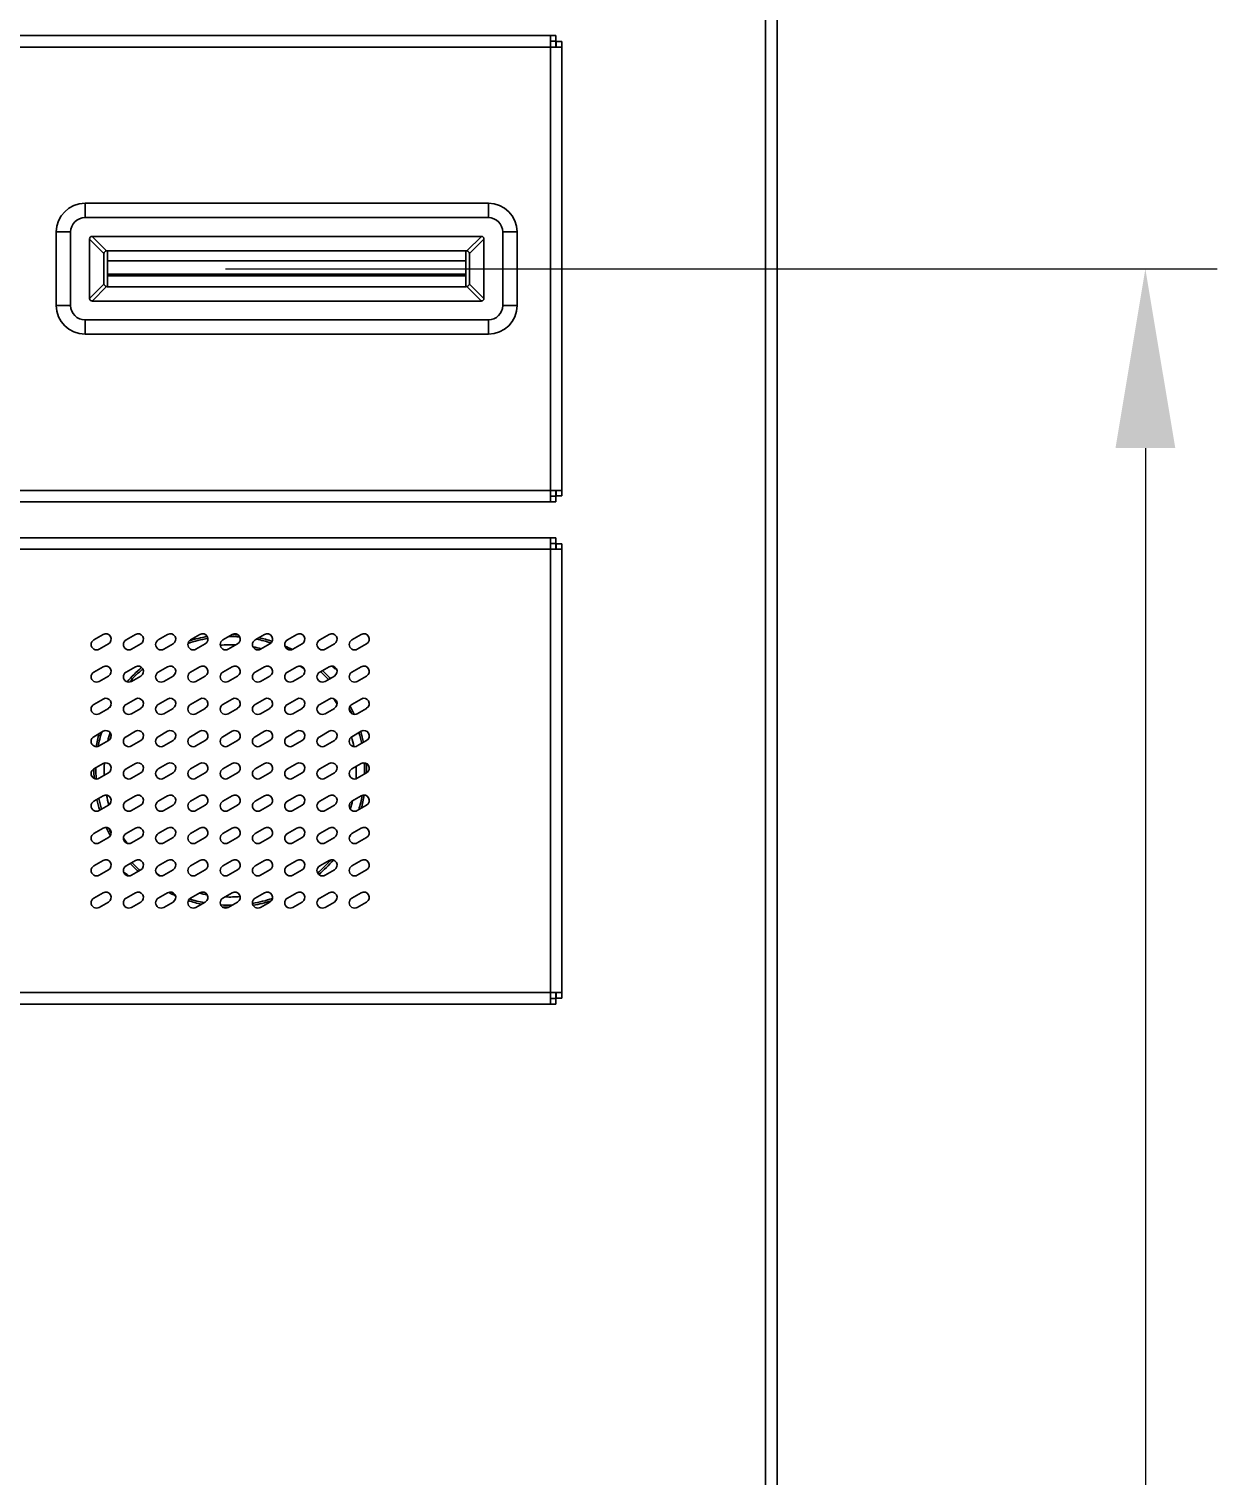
# Model space of a CAD drawing. Header units: millimetres. Extents: x 29838256 to 30236675, y -914750 to -833241.
# Drawn here: x 29878016 to 29879532, y -844442 to -842596 of the extents above; entities that cross this region are included whole.
import ezdxf

# ---------------------------------------------------------------- set-up
doc = ezdxf.new("R2010")
doc.units = ezdxf.units.MM
doc.header["$LTSCALE"] = 600
doc.header["$MEASUREMENT"] = 0
doc.header["$PDSIZE"] = 1000
doc.layers.get('0').update_dxf_attribs({"linetype": 'CONTINUOUS'})
doc.layers.get('DEFPOINTS').update_dxf_attribs({"linetype": 'CONTINUOUS'})
doc.layers.add('외형선(ISO)', color=7, linetype='CONTINUOUS', lineweight=35)
doc.layers.add('좁은 외형선(ISO)', color=7, linetype='CONTINUOUS', lineweight=35)
doc.styles.add('주 문자 (ISO)', font='Dotum.TTF')
doc.dimstyles.new('기본값 (ISO)', dxfattribs={"dimscale": 20, "dimtxt": 2.5, "dimasz": 2.5, "dimexe": 1, "dimexo": 1, "dimgap": 0.3, "dimtad": 1, "dimtoh": 1, "dimdec": 1, "dimrnd": 1e-08, "dimzin": 0, "dimdsep": 46, "dimtxsty": '주 문자 (ISO)', "dimcen": 0.09, "dimdle": 10, "dimclrd": 256, "dimclre": 256, "dimclrt": 7, "dimazin": 0, "dimtfac": 1, "dimtdec": 1, "dimtmove": 0, "dimatfit": 3, "dimfxl": 1, "dimtolj": 1, "dimtzin": 0, "dimlwd": -1, "dimlwe": -1, "dimarcsym": 0})

# ---------------------------------------------------------------- blocks, each defined once
blk = doc.blocks.new('*D891')
at = {"transparency": 16777216}
for p, q in [((3739.47, 2416.29), (4015.99, 2416.29)), ((3995.99, 2366.29), (3995.99, 1566.29)), ((3936.92, 1516.29), (4015.99, 1516.29))]:
    blk.add_line(p, q, dxfattribs=at)
for points in [[(3987.66, 2366.29), (4004.33, 2366.29), (3995.99, 2416.29)], [(3987.66, 1566.29), (4004.33, 1566.29), (3995.99, 1516.29)]]:
    blk.add_solid(points, dxfattribs=at)
at = {"layer": 'DEFPOINTS', "color": 0, "transparency": 16777216}
for p in [(3719.47, 2416.29), (3916.92, 1516.29), (3995.99, 1516.29)]:
    blk.add_point(p, dxfattribs=at)
at = {"color": 7, "transparency": 16777216, "insert": (3964.96, 1966.19), "char_height": 50, "attachment_point": 5, "rotation": 90, "style": '주 문자 (ISO)'}
blk.add_mtext('\\A1;900', dxfattribs=at)
blk = doc.blocks.new('사전무인정산장비')
at = {"layer": '외형선(ISO)'}
for p, q in [((3893.26, 2878.09), (3893.26, 1689.49)), ((3416.46, 2481.29), (3830.06, 2481.29)), ((3831.59, 2481.29), (3830.06, 2481.29)), ((3830.06, 2478.09), (3830.06, 2481.29)), ((3831.59, 2479.69), (3831.59, 2481.29)), ((3830.06, 2479.69), (3831.59, 2479.69)), ((3833.26, 2478.09), (3830.06, 2478.09)), ((3831.59, 2478.09), (3831.59, 2479.69)), ((3831.66, 2478.09), (3831.66, 2479.62)), ((3831.66, 2479.62), (3833.26, 2479.62)), ((3833.26, 2478.09), (3833.26, 2479.62)), ((3833.26, 2478.09), (3833.26, 2354.49)), ((3812.76, 2434.54), (3700.26, 2434.54)), ((3700.26, 2430.54), (3812.76, 2430.54)), ((3692.26, 2426.54), (3692.26, 2406.04)), ((3696.26, 2406.04), (3696.26, 2426.54)), ((3701.51, 2424.58), (3701.51, 2408)), ((3810.8, 2425.29), (3702.21, 2425.29)), ((3811.51, 2408), (3811.51, 2424.58)), ((3816.76, 2426.54), (3816.76, 2406.04)), ((3820.76, 2406.04), (3820.76, 2426.54)), ((3706.51, 2421.29), (3806.51, 2421.29)), ((3706.51, 2418.49), (3706.51, 2421.29)), ((3806.51, 2421.29), (3806.51, 2418.49)), ((3705.51, 2412.29), (3705.51, 2420.29)), ((3706.51, 2416.29), (3706.51, 2418.49)), ((3706.51, 2418.49), (3806.51, 2418.49)), ((3806.51, 2418.49), (3806.51, 2416.29)), ((3807.51, 2420.29), (3807.51, 2412.29)), ((3706.51, 2414.79), (3706.51, 2416.29)), ((3706.51, 2414.29), (3706.51, 2414.79)), ((3706.51, 2414.79), (3806.51, 2414.79)), ((3706.51, 2411.29), (3706.51, 2414.29)), ((3706.51, 2414.29), (3806.51, 2414.29)), ((3806.51, 2416.29), (3806.51, 2414.79)), ((3806.51, 2414.79), (3806.51, 2414.29)), ((3806.51, 2414.29), (3806.51, 2411.29)), ((3806.51, 2411.29), (3706.51, 2411.29)), ((3702.21, 2407.29), (3810.8, 2407.29)), ((3812.76, 2402.04), (3700.26, 2402.04)), ((3700.26, 2398.04), (3812.76, 2398.04)), ((3830.06, 2354.49), (3833.26, 2354.49)), ((3830.06, 2351.29), (3830.06, 2354.49)), ((3830.06, 2352.89), (3831.59, 2352.89)), ((3831.59, 2354.49), (3831.59, 2352.89)), ((3831.59, 2352.89), (3831.59, 2351.29)), ((3831.66, 2354.49), (3831.66, 2352.96)), ((3831.66, 2352.96), (3833.26, 2352.96)), ((3833.26, 2352.96), (3833.26, 2354.49)), ((3830.06, 2351.29), (3416.46, 2351.29)), ((3830.06, 2351.29), (3831.59, 2351.29)), ((3461.46, 2341.29), (3830.06, 2341.29)), ((3831.59, 2341.29), (3830.06, 2341.29)), ((3830.06, 2338.09), (3830.06, 2341.29)), ((3831.59, 2339.69), (3831.59, 2341.29)), ((3830.06, 2339.69), (3831.59, 2339.69)), ((3833.26, 2338.09), (3830.06, 2338.09)), ((3831.59, 2338.09), (3831.59, 2339.69)), ((3831.66, 2338.09), (3831.66, 2339.62)), ((3831.66, 2339.62), (3833.26, 2339.62)), ((3833.26, 2338.09), (3833.26, 2339.62)), ((3833.26, 2338.09), (3833.26, 2214.49)), ((3702.71, 2312.84), (3705.31, 2314.34)), ((3706.81, 2311.74), (3704.21, 2310.24)), ((3711.71, 2312.84), (3714.31, 2314.34)), ((3715.81, 2311.74), (3713.21, 2310.24)), ((3720.71, 2312.84), (3723.31, 2314.34)), ((3724.81, 2311.74), (3722.21, 2310.24)), ((3729.71, 2312.84), (3732.31, 2314.34)), ((3733.81, 2311.74), (3731.21, 2310.24)), ((3738.71, 2312.84), (3741.31, 2314.34)), ((3742.81, 2311.74), (3740.21, 2310.24)), ((3747.71, 2312.84), (3750.31, 2314.34)), ((3751.81, 2311.74), (3749.21, 2310.24)), ((3756.71, 2312.84), (3759.31, 2314.34)), ((3760.81, 2311.74), (3758.21, 2310.24)), ((3765.71, 2312.84), (3768.31, 2314.34)), ((3769.81, 2311.74), (3767.21, 2310.24)), ((3774.71, 2312.84), (3777.31, 2314.34)), ((3778.81, 2311.74), (3776.21, 2310.24)), ((3702.71, 2303.84), (3705.31, 2305.34)), ((3711.71, 2303.84), (3714.31, 2305.34)), ((3720.71, 2303.84), (3723.31, 2305.34)), ((3729.71, 2303.84), (3732.31, 2305.34)), ((3738.71, 2303.84), (3741.31, 2305.34)), ((3747.71, 2303.84), (3750.31, 2305.34)), ((3756.71, 2303.84), (3759.31, 2305.34)), ((3765.71, 2303.84), (3768.31, 2305.34)), ((3774.71, 2303.84), (3777.31, 2305.34)), ((3706.81, 2302.74), (3704.21, 2301.24)), ((3715.81, 2302.74), (3713.21, 2301.24)), ((3724.81, 2302.74), (3722.21, 2301.24)), ((3733.81, 2302.74), (3731.21, 2301.24)), ((3742.81, 2302.74), (3740.21, 2301.24)), ((3751.81, 2302.74), (3749.21, 2301.24)), ((3760.81, 2302.74), (3758.21, 2301.24)), ((3769.81, 2302.74), (3767.21, 2301.24)), ((3778.81, 2302.74), (3776.21, 2301.24)), ((3702.71, 2294.84), (3705.31, 2296.34)), ((3711.71, 2294.84), (3714.31, 2296.34)), ((3720.71, 2294.84), (3723.31, 2296.34)), ((3729.71, 2294.84), (3732.31, 2296.34)), ((3738.71, 2294.84), (3741.31, 2296.34)), ((3747.71, 2294.84), (3750.31, 2296.34)), ((3756.71, 2294.84), (3759.31, 2296.34)), ((3765.71, 2294.84), (3768.31, 2296.34)), ((3774.71, 2294.84), (3777.31, 2296.34)), ((3706.81, 2293.74), (3704.21, 2292.24)), ((3715.81, 2293.74), (3713.21, 2292.24)), ((3724.81, 2293.74), (3722.21, 2292.24)), ((3733.81, 2293.74), (3731.21, 2292.24)), ((3742.81, 2293.74), (3740.21, 2292.24)), ((3751.81, 2293.74), (3749.21, 2292.24)), ((3760.81, 2293.74), (3758.21, 2292.24)), ((3769.81, 2293.74), (3767.21, 2292.24)), ((3778.81, 2293.74), (3776.21, 2292.24)), ((3702.71, 2285.84), (3705.31, 2287.34)), ((3706.81, 2284.74), (3704.21, 2283.24)), ((3711.71, 2285.84), (3714.31, 2287.34)), ((3715.81, 2284.74), (3713.21, 2283.24)), ((3720.71, 2285.84), (3723.31, 2287.34)), ((3724.81, 2284.74), (3722.21, 2283.24)), ((3729.71, 2285.84), (3732.31, 2287.34)), ((3733.81, 2284.74), (3731.21, 2283.24)), ((3738.71, 2285.84), (3741.31, 2287.34)), ((3742.81, 2284.74), (3740.21, 2283.24)), ((3747.71, 2285.84), (3750.31, 2287.34)), ((3751.81, 2284.74), (3749.21, 2283.24)), ((3756.71, 2285.84), (3759.31, 2287.34)), ((3760.81, 2284.74), (3758.21, 2283.24)), ((3765.71, 2285.84), (3768.31, 2287.34)), ((3769.81, 2284.74), (3767.21, 2283.24)), ((3774.71, 2285.84), (3777.31, 2287.34)), ((3778.81, 2284.74), (3776.21, 2283.24)), ((3702.71, 2276.84), (3705.31, 2278.34)), ((3706.81, 2275.74), (3704.21, 2274.24)), ((3711.71, 2276.84), (3714.31, 2278.34)), ((3715.81, 2275.74), (3713.21, 2274.24)), ((3720.71, 2276.84), (3723.31, 2278.34)), ((3724.81, 2275.74), (3722.21, 2274.24)), ((3729.71, 2276.84), (3732.31, 2278.34)), ((3733.81, 2275.74), (3731.21, 2274.24)), ((3738.71, 2276.84), (3741.31, 2278.34)), ((3742.81, 2275.74), (3740.21, 2274.24)), ((3747.71, 2276.84), (3750.31, 2278.34)), ((3751.81, 2275.74), (3749.21, 2274.24)), ((3756.71, 2276.84), (3759.31, 2278.34)), ((3760.81, 2275.74), (3758.21, 2274.24)), ((3765.71, 2276.84), (3768.31, 2278.34)), ((3769.81, 2275.74), (3767.21, 2274.24)), ((3774.71, 2276.84), (3777.31, 2278.34)), ((3778.81, 2275.74), (3776.21, 2274.24)), ((3702.71, 2267.84), (3705.31, 2269.34)), ((3711.71, 2267.84), (3714.31, 2269.34)), ((3720.71, 2267.84), (3723.31, 2269.34)), ((3729.71, 2267.84), (3732.31, 2269.34)), ((3738.71, 2267.84), (3741.31, 2269.34)), ((3747.71, 2267.84), (3750.31, 2269.34)), ((3756.71, 2267.84), (3759.31, 2269.34)), ((3765.71, 2267.84), (3768.31, 2269.34)), ((3774.71, 2267.84), (3777.31, 2269.34)), ((3706.81, 2266.74), (3704.21, 2265.24)), ((3715.81, 2266.74), (3713.21, 2265.24)), ((3724.81, 2266.74), (3722.21, 2265.24)), ((3733.81, 2266.74), (3731.21, 2265.24)), ((3742.81, 2266.74), (3740.21, 2265.24)), ((3751.81, 2266.74), (3749.21, 2265.24)), ((3760.81, 2266.74), (3758.21, 2265.24)), ((3769.81, 2266.74), (3767.21, 2265.24)), ((3778.81, 2266.74), (3776.21, 2265.24)), ((3702.71, 2258.84), (3705.31, 2260.34)), ((3711.71, 2258.84), (3714.31, 2260.34)), ((3720.71, 2258.84), (3723.31, 2260.34)), ((3729.71, 2258.84), (3732.31, 2260.34)), ((3738.71, 2258.84), (3741.31, 2260.34)), ((3747.71, 2258.84), (3750.31, 2260.34)), ((3756.71, 2258.84), (3759.31, 2260.34)), ((3765.71, 2258.84), (3768.31, 2260.34)), ((3774.71, 2258.84), (3777.31, 2260.34)), ((3706.81, 2257.74), (3704.21, 2256.24)), ((3715.81, 2257.74), (3713.21, 2256.24)), ((3724.81, 2257.74), (3722.21, 2256.24)), ((3733.81, 2257.74), (3731.21, 2256.24)), ((3742.81, 2257.74), (3740.21, 2256.24)), ((3751.81, 2257.74), (3749.21, 2256.24)), ((3760.81, 2257.74), (3758.21, 2256.24)), ((3769.81, 2257.74), (3767.21, 2256.24)), ((3778.81, 2257.74), (3776.21, 2256.24)), ((3702.71, 2249.84), (3705.31, 2251.34)), ((3711.71, 2249.84), (3714.31, 2251.34)), ((3720.71, 2249.84), (3723.31, 2251.34)), ((3729.71, 2249.84), (3732.31, 2251.34)), ((3738.71, 2249.84), (3741.31, 2251.34)), ((3747.71, 2249.84), (3750.31, 2251.34)), ((3756.71, 2249.84), (3759.31, 2251.34)), ((3765.71, 2249.84), (3768.31, 2251.34)), ((3774.71, 2249.84), (3777.31, 2251.34)), ((3706.81, 2248.74), (3704.21, 2247.24)), ((3715.81, 2248.74), (3713.21, 2247.24)), ((3724.81, 2248.74), (3722.21, 2247.24)), ((3733.81, 2248.74), (3731.21, 2247.24)), ((3742.81, 2248.74), (3740.21, 2247.24)), ((3751.81, 2248.74), (3749.21, 2247.24)), ((3760.81, 2248.74), (3758.21, 2247.24)), ((3769.81, 2248.74), (3767.21, 2247.24)), ((3778.81, 2248.74), (3776.21, 2247.24)), ((3702.71, 2240.84), (3705.31, 2242.34)), ((3706.81, 2239.74), (3704.21, 2238.24)), ((3711.71, 2240.84), (3714.31, 2242.34)), ((3715.81, 2239.74), (3713.21, 2238.24)), ((3720.71, 2240.84), (3723.31, 2242.34)), ((3724.81, 2239.74), (3722.21, 2238.24)), ((3729.71, 2240.84), (3732.31, 2242.34)), ((3733.81, 2239.74), (3731.21, 2238.24)), ((3738.71, 2240.84), (3741.31, 2242.34)), ((3742.81, 2239.74), (3740.21, 2238.24)), ((3747.71, 2240.84), (3750.31, 2242.34)), ((3751.81, 2239.74), (3749.21, 2238.24)), ((3756.71, 2240.84), (3759.31, 2242.34)), ((3760.81, 2239.74), (3758.21, 2238.24)), ((3765.71, 2240.84), (3768.31, 2242.34)), ((3769.81, 2239.74), (3767.21, 2238.24)), ((3774.71, 2240.84), (3777.31, 2242.34)), ((3778.81, 2239.74), (3776.21, 2238.24)), ((3830.06, 2211.29), (3461.46, 2211.29)), ((3830.06, 2214.49), (3833.26, 2214.49)), ((3830.06, 2211.29), (3830.06, 2214.49)), ((3830.06, 2212.89), (3831.59, 2212.89)), ((3830.06, 2211.29), (3831.59, 2211.29)), ((3831.59, 2214.49), (3831.59, 2212.89)), ((3831.59, 2212.89), (3831.59, 2211.29)), ((3831.66, 2214.49), (3831.66, 2212.96)), ((3831.66, 2212.96), (3833.26, 2212.96)), ((3833.26, 2212.96), (3833.26, 2214.49))]:
    blk.add_line(p, q, dxfattribs=at)
for centre, radius, start, end in [((3700.26, 2426.54), 8, 90, 180), ((3812.76, 2426.54), 8, 0, 90), ((3700.26, 2426.54), 4, 90, 180), ((3812.76, 2426.54), 4, 0, 90), ((3706.51, 2420.29), 1, 165, 180), ((3706.51, 2420.29), 1, 105, 165), ((3706.51, 2420.29), 1, 90, 105), ((3806.51, 2420.29), 1, 75, 90), ((3806.51, 2420.29), 1, 15, 75), ((3806.51, 2420.29), 1, 0, 15), ((3706.51, 2412.29), 1, 180, 195), ((3706.51, 2412.29), 1, 195, 255), ((3706.51, 2412.29), 1, 255, 270), ((3806.51, 2412.29), 1, 270, 285), ((3806.51, 2412.29), 1, 285, 345), ((3806.51, 2412.29), 1, 345, 0), ((3700.26, 2406.04), 8, 180, 270), ((3700.26, 2406.04), 4, 180, 270), ((3812.76, 2406.04), 8, 270, 0), ((3812.76, 2406.04), 4, 270, 0), ((3703.46, 2311.54), 1.5, 120, 300), ((3706.06, 2313.04), 1.5, 300, 120), ((3712.46, 2311.54), 1.5, 120, 300), ((3715.06, 2313.04), 1.5, 300, 120), ((3721.46, 2311.54), 1.5, 120, 300), ((3724.06, 2313.04), 1.5, 300, 120), ((3730.46, 2311.54), 1.5, 120, 300), ((3740.76, 2276.29), 37.45, 99.548, 108.3147), ((3740.76, 2276.29), 38, 99.6654, 107.4957), ((3733.06, 2313.04), 1.5, 300, 120), ((3739.46, 2311.54), 1.5, 120, 300), ((3740.76, 2276.29), 37.45, 85.9089, 90.7561), ((3740.76, 2276.29), 38, 86.6531, 89.3075), ((3742.06, 2313.04), 1.5, 300, 120), ((3748.46, 2311.54), 1.5, 120, 300), ((3740.76, 2276.29), 37.45, 72.3469, 78.7976), ((3740.76, 2276.29), 38, 72.1016, 77.8592), ((3751.06, 2313.04), 1.5, 300, 120), ((3757.46, 2311.54), 1.5, 120, 300), ((3760.06, 2313.04), 1.5, 300, 120), ((3766.46, 2311.54), 1.5, 120, 300), ((3769.06, 2313.04), 1.5, 300, 120), ((3775.46, 2311.54), 1.5, 120, 300), ((3778.06, 2313.04), 1.5, 300, 120), ((3740.76, 2276.29), 35.15, 87.5963, 94.5431), ((3740.76, 2276.29), 35.15, 75.7474, 79.5682), ((3740.76, 2276.29), 38, 62.9934, 66.3047), ((3703.46, 2302.54), 1.5, 120, 300), ((3706.06, 2304.04), 1.5, 300, 120), ((3712.46, 2302.54), 1.5, 120, 300), ((3740.76, 2276.29), 38, 130.5533, 139.2085), ((3740.76, 2276.29), 37.45, 130.5928, 138.604), ((3715.06, 2304.04), 1.5, 300, 120), ((3721.46, 2302.54), 1.5, 120, 300), ((3724.06, 2304.04), 1.5, 300, 120), ((3730.46, 2302.54), 1.5, 120, 300), ((3733.06, 2304.04), 1.5, 300, 120), ((3739.46, 2302.54), 1.5, 120, 300), ((3742.06, 2304.04), 1.5, 300, 120), ((3748.46, 2302.54), 1.5, 120, 300), ((3751.06, 2304.04), 1.5, 300, 120), ((3757.46, 2302.54), 1.5, 120, 300), ((3760.06, 2304.04), 1.5, 300, 120), ((3740.76, 2276.29), 35.15, 54.0922, 56.2736), ((3766.46, 2302.54), 1.5, 120, 300), ((3740.76, 2276.29), 37.45, 42.9345, 47.6946), ((3740.76, 2276.29), 38, 42.7441, 47.4302), ((3769.06, 2304.04), 1.5, 300, 120), ((3770.71, 2306.24), 1.62, 206.0841, 260.1441), ((3775.46, 2302.54), 1.5, 120, 300), ((3778.06, 2304.04), 1.5, 300, 120), ((3706.06, 2295.04), 1.5, 300, 120), ((3715.06, 2295.04), 1.5, 300, 120), ((3724.06, 2295.04), 1.5, 300, 120), ((3733.06, 2295.04), 1.5, 300, 120), ((3742.06, 2295.04), 1.5, 300, 120), ((3751.06, 2295.04), 1.5, 300, 120), ((3760.06, 2295.04), 1.5, 300, 120), ((3769.06, 2295.04), 1.5, 300, 120), ((3740.76, 2276.29), 35.15, 32.041, 35.0133), ((3778.06, 2295.04), 1.5, 300, 120), ((3703.46, 2293.54), 1.5, 120, 300), ((3740.76, 2276.29), 38, 151.0081, 152.2245), ((3712.46, 2293.54), 1.5, 120, 300), ((3721.46, 2293.54), 1.5, 120, 300), ((3730.46, 2293.54), 1.5, 120, 300), ((3739.46, 2293.54), 1.5, 120, 300), ((3748.46, 2293.54), 1.5, 120, 300), ((3757.46, 2293.54), 1.5, 120, 300), ((3766.46, 2293.54), 1.5, 120, 300), ((3775.46, 2293.54), 1.5, 120, 300), ((3740.76, 2276.29), 37.45, 25.312, 27.5524), ((3740.76, 2276.29), 38, 24.4943, 28.3701), ((3706.06, 2286.04), 1.5, 300, 120), ((3715.06, 2286.04), 1.5, 300, 120), ((3724.06, 2286.04), 1.5, 300, 120), ((3733.06, 2286.04), 1.5, 300, 120), ((3742.06, 2286.04), 1.5, 300, 120), ((3751.06, 2286.04), 1.5, 300, 120), ((3760.06, 2286.04), 1.5, 300, 120), ((3769.06, 2286.04), 1.5, 300, 120), ((3778.06, 2286.04), 1.5, 300, 120), ((3703.46, 2284.54), 1.5, 120, 300), ((3740.76, 2276.29), 38, 164.0882, 169.7634), ((3740.76, 2276.29), 37.45, 163.2126, 169.4953), ((3740.76, 2276.29), 35.15, 162.368, 166.2781), ((3712.46, 2284.54), 1.5, 120, 300), ((3721.46, 2284.54), 1.5, 120, 300), ((3730.46, 2284.54), 1.5, 120, 300), ((3739.46, 2284.54), 1.5, 120, 300), ((3748.46, 2284.54), 1.5, 120, 300), ((3757.46, 2284.54), 1.5, 120, 300), ((3766.46, 2284.54), 1.5, 120, 300), ((3775.46, 2284.54), 1.5, 120, 300), ((3740.76, 2276.29), 35.15, 11.0956, 15.6515), ((3740.76, 2276.29), 37.45, 11.7858, 16.5578), ((3740.76, 2276.29), 38, 12.0585, 16.756), ((3703.46, 2275.54), 1.5, 120, 300), ((3740.76, 2276.29), 38, 179.1256, 183.1761), ((3740.76, 2276.29), 37.45, 178.6212, 183.4409), ((3706.06, 2277.04), 1.5, 300, 120), ((3740.76, 2276.29), 35.15, 176.4099, 182.0036), ((3712.46, 2275.54), 1.5, 120, 300), ((3715.06, 2277.04), 1.5, 300, 120), ((3721.46, 2275.54), 1.5, 120, 300), ((3724.06, 2277.04), 1.5, 300, 120), ((3730.46, 2275.54), 1.5, 120, 300), ((3733.06, 2277.04), 1.5, 300, 120), ((3739.46, 2275.54), 1.5, 120, 300), ((3742.06, 2277.04), 1.5, 300, 120), ((3748.46, 2275.54), 1.5, 120, 300), ((3751.06, 2277.04), 1.5, 300, 120), ((3757.46, 2275.54), 1.5, 120, 300), ((3760.06, 2277.04), 1.5, 300, 120), ((3766.46, 2275.54), 1.5, 120, 300), ((3769.06, 2277.04), 1.5, 300, 120), ((3775.46, 2275.54), 1.5, 120, 300), ((3740.76, 2276.29), 35.15, 356.4099, 2.0036), ((3778.06, 2277.04), 1.5, 300, 120), ((3740.76, 2276.29), 37.45, 358.6212, 3.4409), ((3740.76, 2276.29), 38, 359.1256, 3.1761), ((3703.46, 2266.54), 1.5, 120, 300), ((3740.76, 2276.29), 38, 192.0585, 196.756), ((3740.76, 2276.29), 37.45, 191.7858, 196.5578), ((3706.06, 2268.04), 1.5, 300, 120), ((3740.76, 2276.29), 35.15, 191.0956, 195.6515), ((3712.46, 2266.54), 1.5, 120, 300), ((3715.06, 2268.04), 1.5, 300, 120), ((3721.46, 2266.54), 1.5, 120, 300), ((3724.06, 2268.04), 1.5, 300, 120), ((3730.46, 2266.54), 1.5, 120, 300), ((3733.06, 2268.04), 1.5, 300, 120), ((3739.46, 2266.54), 1.5, 120, 300), ((3742.06, 2268.04), 1.5, 300, 120), ((3748.46, 2266.54), 1.5, 120, 300), ((3751.06, 2268.04), 1.5, 300, 120), ((3757.46, 2266.54), 1.5, 120, 300), ((3760.06, 2268.04), 1.5, 300, 120), ((3766.46, 2266.54), 1.5, 120, 300), ((3769.06, 2268.04), 1.5, 300, 120), ((3775.46, 2266.54), 1.5, 120, 300), ((3740.76, 2276.29), 35.15, 342.368, 346.2781), ((3740.76, 2276.29), 37.45, 343.2126, 349.4953), ((3740.76, 2276.29), 38, 344.0882, 349.7634), ((3778.06, 2268.04), 1.5, 300, 120), ((3706.06, 2259.04), 1.5, 300, 120), ((3740.76, 2276.29), 38, 204.4943, 208.3701), ((3740.76, 2276.29), 37.45, 205.312, 207.5524), ((3715.06, 2259.04), 1.5, 300, 120), ((3724.06, 2259.04), 1.5, 300, 120), ((3733.06, 2259.04), 1.5, 300, 120), ((3742.06, 2259.04), 1.5, 300, 120), ((3751.06, 2259.04), 1.5, 300, 120), ((3760.06, 2259.04), 1.5, 300, 120), ((3769.06, 2259.04), 1.5, 300, 120), ((3778.06, 2259.04), 1.5, 300, 120), ((3703.46, 2257.54), 1.5, 120, 300), ((3712.46, 2257.54), 1.5, 120, 300), ((3740.76, 2276.29), 35.15, 212.041, 215.0133), ((3721.46, 2257.54), 1.5, 120, 300), ((3730.46, 2257.54), 1.5, 120, 300), ((3739.46, 2257.54), 1.5, 120, 300), ((3748.46, 2257.54), 1.5, 120, 300), ((3757.46, 2257.54), 1.5, 120, 300), ((3766.46, 2257.54), 1.5, 120, 300), ((3775.46, 2257.54), 1.5, 120, 300), ((3740.76, 2276.29), 38, 331.0081, 332.2245), ((3706.06, 2250.04), 1.5, 300, 120), ((3715.06, 2250.04), 1.5, 300, 120), ((3724.06, 2250.04), 1.5, 300, 120), ((3733.06, 2250.04), 1.5, 300, 120), ((3742.06, 2250.04), 1.5, 300, 120), ((3751.06, 2250.04), 1.5, 300, 120), ((3760.06, 2250.04), 1.5, 300, 120), ((3740.76, 2276.29), 37.45, 310.5928, 318.604), ((3740.76, 2276.29), 38, 310.5533, 319.2085), ((3769.06, 2250.04), 1.5, 300, 120), ((3778.06, 2250.04), 1.5, 300, 120), ((3703.46, 2248.54), 1.5, 120, 300), ((3712.46, 2248.54), 1.5, 120, 300), ((3710.81, 2246.34), 1.62, 26.0841, 80.1441), ((3740.76, 2276.29), 38, 222.7441, 227.4302), ((3740.76, 2276.29), 37.45, 222.9345, 227.6946), ((3721.46, 2248.54), 1.5, 120, 300), ((3740.76, 2276.29), 35.15, 234.0922, 236.2736), ((3730.46, 2248.54), 1.5, 120, 300), ((3739.46, 2248.54), 1.5, 120, 300), ((3748.46, 2248.54), 1.5, 120, 300), ((3757.46, 2248.54), 1.5, 120, 300), ((3766.46, 2248.54), 1.5, 120, 300), ((3775.46, 2248.54), 1.5, 120, 300), ((3703.46, 2239.54), 1.5, 120, 300), ((3706.06, 2241.04), 1.5, 300, 120), ((3712.46, 2239.54), 1.5, 120, 300), ((3715.06, 2241.04), 1.5, 300, 120), ((3721.46, 2239.54), 1.5, 120, 300), ((3724.06, 2241.04), 1.5, 300, 120), ((3740.76, 2276.29), 38, 242.9934, 246.3047), ((3730.46, 2239.54), 1.5, 120, 300), ((3740.76, 2276.29), 38, 252.1016, 257.8592), ((3740.76, 2276.29), 37.45, 252.3469, 258.7976), ((3740.76, 2276.29), 35.15, 255.7474, 259.5682), ((3733.06, 2241.04), 1.5, 300, 120), ((3739.46, 2239.54), 1.5, 120, 300), ((3740.76, 2276.29), 35.15, 267.5963, 274.5431), ((3742.06, 2241.04), 1.5, 300, 120), ((3748.46, 2239.54), 1.5, 120, 300), ((3740.76, 2276.29), 37.45, 279.548, 288.3147), ((3740.76, 2276.29), 38, 279.6654, 287.4957), ((3751.06, 2241.04), 1.5, 300, 120), ((3757.46, 2239.54), 1.5, 120, 300), ((3760.06, 2241.04), 1.5, 300, 120), ((3766.46, 2239.54), 1.5, 120, 300), ((3769.06, 2241.04), 1.5, 300, 120), ((3775.46, 2239.54), 1.5, 120, 300), ((3778.06, 2241.04), 1.5, 300, 120), ((3740.76, 2276.29), 37.45, 265.9089, 270.7561), ((3740.76, 2276.29), 38, 266.6531, 269.3075)]:
    blk.add_arc(centre, radius, start, end, dxfattribs=at)
for centre, major_axis in [((3702.92, 2423.88), (-1.22, 1.22)), ((3810.09, 2423.88), (1.22, 1.22)), ((3702.92, 2408.71), (-1.22, -1.22)), ((3810.09, 2408.71), (1.22, -1.22))]:
    blk.add_ellipse(centre, major_axis=major_axis, ratio=0.57735, start_param=5.759587, end_param=6.806784, dxfattribs=at)
at = {"layer": '좁은 외형선(ISO)'}
for p, q in [((3890.06, 1689.49), (3890.06, 2878.09)), ((3830.06, 2478.09), (3416.46, 2478.09)), ((3830.06, 2354.49), (3830.06, 2478.09)), ((3700.26, 2434.54), (3700.26, 2430.54)), ((3812.76, 2434.54), (3812.76, 2430.54)), ((3692.26, 2426.54), (3696.26, 2426.54)), ((3701.51, 2424.58), (3705.54, 2420.55)), ((3706.25, 2421.26), (3702.21, 2425.29)), ((3810.8, 2425.29), (3806.77, 2421.26)), ((3807.47, 2420.55), (3811.51, 2424.58)), ((3820.76, 2426.54), (3816.76, 2426.54)), ((3701.51, 2408), (3705.54, 2412.03)), ((3702.21, 2407.29), (3706.25, 2411.33)), ((3810.8, 2407.29), (3806.77, 2411.33)), ((3811.51, 2408), (3807.47, 2412.03)), ((3692.26, 2406.04), (3696.26, 2406.04)), ((3816.76, 2406.04), (3820.76, 2406.04)), ((3700.26, 2398.04), (3700.26, 2402.04)), ((3812.76, 2398.04), (3812.76, 2402.04)), ((3416.46, 2354.49), (3830.06, 2354.49)), ((3830.06, 2338.09), (3461.46, 2338.09)), ((3830.06, 2214.49), (3830.06, 2338.09)), ((3461.46, 2214.49), (3830.06, 2214.49))]:
    blk.add_line(p, q, dxfattribs=at)
dim = blk.add_linear_dim(base=(3995.99, 1516.29), p1=(3719.47, 2416.29), p2=(3916.92, 1516.29), angle=90, dimstyle='기본값 (ISO)', override={"dimtoh": 0, "dimdec": 0, "dimtofl": 0, "dimatfit": 1})
dim.commit()
dim.dimension.update_dxf_attribs({"geometry": '*D891', "text_midpoint": (3995.99, 1966.19), "dimtype": 128})

msp = doc.modelspace()

# ---------------------------------------------------------------- block references
at = {"xscale": 4.5769311621346, "yscale": 4.5769311621346, "zscale": 4.5769311621346}
msp.add_blockref('사전무인정산장비', (29861151.5, -853960.9), dxfattribs=at)

doc.saveas('drawing.dxf')
